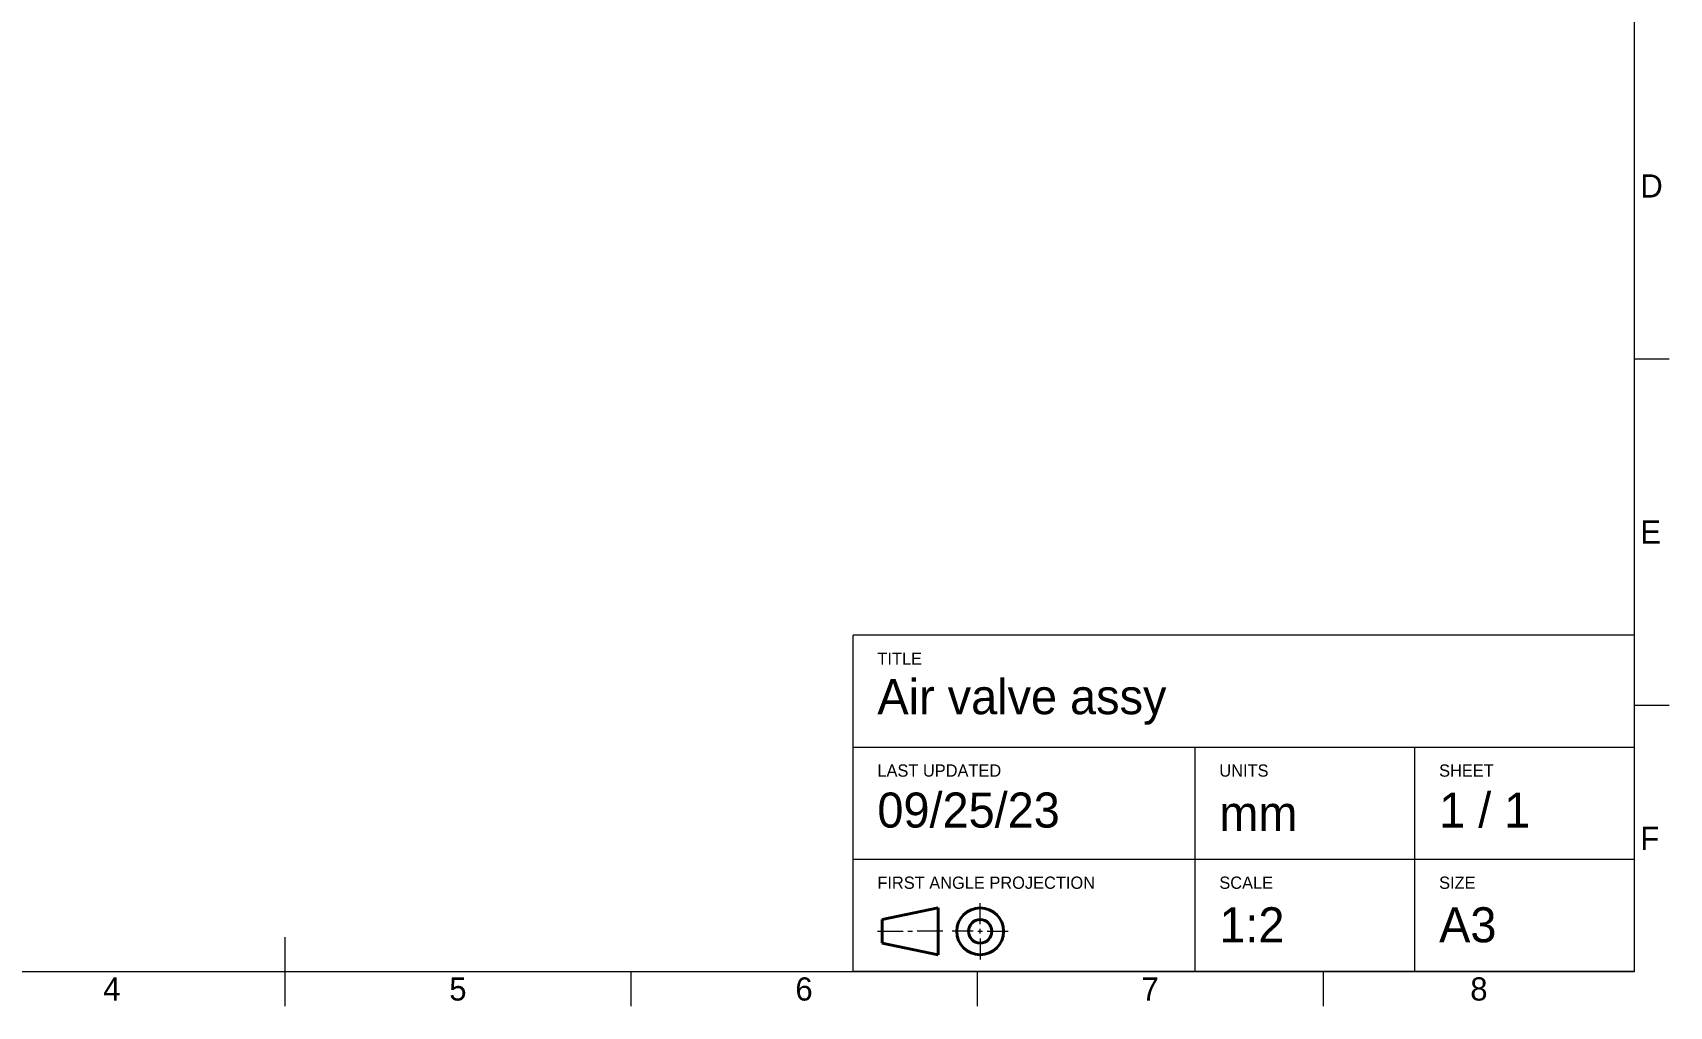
# Model space of a CAD drawing. Header units: millimetres. Extents: x 15 to 415, y 5 to 292.
# Drawn here: x 178.6 to 415, y 5 to 145.6 of the extents above; entities that cross this region are included whole.
import ezdxf

# ---------------------------------------------------------------- set-up
doc = ezdxf.new("R2010")
doc.units = ezdxf.units.MM
doc.layers.add('Border', color=7, linetype='Continuous')
doc.styles.add('Shapr1', font='txt', dxfattribs={"height": 2.3925})
doc.styles.add('Shapr5', font='txt', dxfattribs={"height": 3.3495})

# ---------------------------------------------------------------- blocks, each defined once
blk = doc.blocks.new('*U14')
at = {"layer": 'Border', "linetype": 'Continuous', "lineweight": 15}
for p, q in [((410, 58.6), (297.1, 58.6)), ((297.1, 10), (297.1, 58.6)), ((410, 10), (410, 58.6)), ((410, 42.4), (297.1, 42.4)), ((346.5, 10), (346.5, 42.4)), ((378.25, 10), (378.25, 42.4)), ((410, 26.2), (297.1, 26.2)), ((315.450088, 16.837486), (315.450088, 19.875004)), ((300.6, 15.82498), (304.312522, 15.82498)), ((304.987526, 15.82498), (305.66253, 15.82498)), ((310.050056, 15.82498), (306.337534, 15.82498)), ((314.437582, 15.82498), (311.400064, 15.82498)), ((315.112586, 15.82498), (315.78759, 15.82498)), ((315.450088, 15.487478), (315.450088, 16.162482)), ((315.450088, 14.812474), (315.450088, 11.774956)), ((316.462594, 15.82498), (319.500112, 15.82498)), ((410, 10), (297.1, 10))]:
    blk.add_line(p, q, dxfattribs=at)
at = {"layer": 'Border', "linetype": 'Continuous', "lineweight": 40}
for p, q in [((301.275004, 17.51249), (309.375052, 19.2)), ((309.375052, 19.2), (309.375052, 12.44996)), ((301.275004, 17.51249), (301.275004, 14.13747)), ((301.275004, 14.13747), (309.375052, 12.44996))]:
    blk.add_line(p, q, dxfattribs=at)
for radius in [3.37502, 1.68751]:
    blk.add_circle((315.450088, 15.82498), radius, dxfattribs=at)

msp = doc.modelspace()

# ---------------------------------------------------------------- linework, layer by layer
at = {"layer": 'Border', "linetype": 'Continuous', "lineweight": 15}
for p, q in [((410, 10), (410, 287)), ((410, 98.5), (415, 98.5)), ((410, 48.5), (415, 48.5)), ((215, 15), (215, 5)), ((20, 10), (410, 10)), ((265, 10), (265, 5)), ((315, 10), (315, 5)), ((365, 10), (365, 5))]:
    msp.add_line(p, q, dxfattribs=at)

# ---------------------------------------------------------------- block references
msp.add_blockref('*U14', (0, 0))

# ---------------------------------------------------------------- texts
at = {"layer": 'Border', "linetype": 'Continuous', "lineweight": 15, "char_height": 3.3495, "width": 3.3495, "style": 'Shapr5'}
for s, insert, attachment_point in [('D', (410.8252, 123.5), 4), ('E', (410.8252, 73.5), 4), ('F', (410.8252, 29.25), 4), ('4', (190, 9.1747), 2), ('5', (240, 9.1747), 2), ('6', (290, 9.1747), 2), ('7', (340, 9.1747), 2), ('8', (387.5, 9.1747), 2)]:
    msp.add_mtext(s, dxfattribs=dict(at, insert=insert, attachment_point=attachment_point))
at = {"layer": 'Border', "linetype": 'Continuous', "lineweight": 15, "attachment_point": 1, "style": 'Shapr1'}
for s, insert, char_height in [('TITLE', (300.6, 56.1), 1.77045), ('Air valve assy', (300.6, 52.2535), 5.06253), ('LAST UPDATED', (300.6, 39.9352), 1.77045), ('UNITS', (350, 39.9352), 1.77045), ('SHEET', (381.75, 39.9352), 1.77045), ('09/25/23', (300.6, 35.8739), 5.06253), ('1 / 1', (381.75, 35.8739), 5.06253), ('mm', (350, 35.4), 5.06253), ('FIRST ANGLE PROJECTION', (300.6, 23.7352), 1.77045), ('SCALE', (350, 23.7352), 1.77045), ('SIZE', (381.75, 23.7352), 1.77045), ('1:2', (350, 19.3005), 5.06253), ('A3', (381.75, 19.3005), 5.06253)]:
    msp.add_mtext(s, dxfattribs=dict(at, insert=insert, char_height=char_height))

doc.saveas('drawing.dxf')
